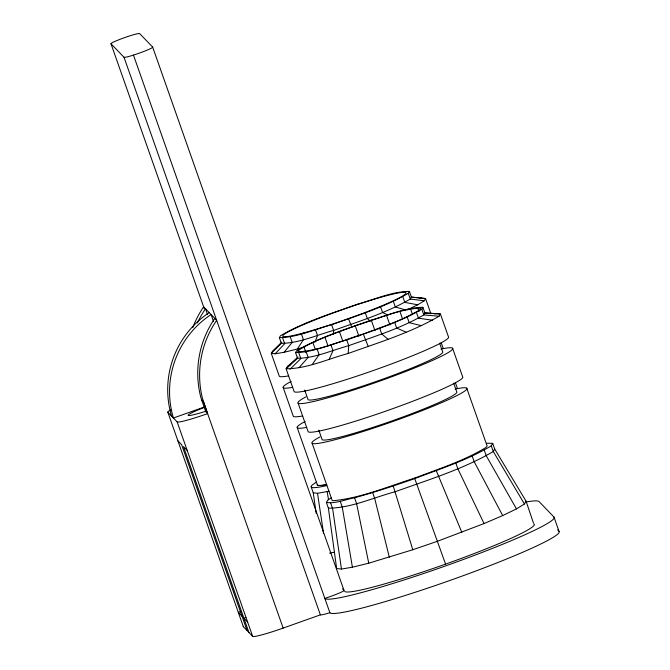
<?xml version="1.0" encoding="UTF-8"?>
<svg xmlns="http://www.w3.org/2000/svg" width="670" height="670" viewBox="0 0 670 670"><rect width="100%" height="100%" fill="white"/><g stroke="black" fill="none" stroke-linecap="round" stroke-linejoin="round"><path stroke-width="1" d="M333.467 334.255L333.643 330.444L331.633 324.724C314.439 329.33 297.338 337.479 279.365 337.621L280.487 335.703C304.389 321.751 331.198 313.627 357.127 304.297C374.312 299.691 391.422 291.542 409.395 291.4L411.405 297.12L410.283 299.038C386.381 312.991 359.572 321.114 333.643 330.444C316.458 335.05 299.348 343.199 281.375 343.341L271.258 353.375L279.315 376.247A81.933 6.574 -19.4 0 0 288.67 375.87M297.916 357.085L287.438 366.524L286.107 368.802C307.43 368.642 327.739 358.969 348.132 353.492L348.76 345.661L346.75 339.941C329.908 344.455 313.158 352.437 295.554 352.579L296.651 350.695C320.067 337.035 346.323 329.071 371.716 319.942C388.55 315.419 405.308 307.438 422.912 307.304L424.922 313.024L423.825 314.908C400.409 328.568 374.153 336.524 348.76 345.661C331.926 350.175 315.168 358.157 297.564 358.291L286.107 368.802L294.163 391.682A81.933 6.574 -19.4 0 0 376.331 369.446A81.933 6.574 -19.4 0 0 448.465 336.826L440.408 313.954L424.646 312.856M314.925 342.253L317.547 335.578L315.528 329.858M329.029 359.589L332.99 350.695L330.98 344.975M298.72 350.008L297.664 351.825C320.268 350.72 341.7 340.511 363.232 334.087C382.327 326.759 402.151 320.503 419.738 309.875L420.802 308.058C398.198 309.163 376.766 319.364 355.234 325.796C336.131 333.124 316.315 339.38 298.72 350.008L299.398 351.918M331.633 324.724C357.562 315.394 384.362 307.27 408.273 293.318L409.395 291.4M407.444 309.774L417.728 304.8L424.227 300.805L425.559 298.527L411.221 297.078M346.75 339.941C372.143 330.804 398.399 322.848 421.815 309.188L422.912 307.304M486.554 443.239L492.71 443.356L494.72 449.076L526.076 501.202L524.442 503.999L516.461 508.899L502.684 515.573L484.05 523.563L437.518 541.251L412.795 549.743L368.743 563.185L352.412 567.214L341.466 569.039L336.65 568.537L328.401 508.195L326.391 502.483L327.823 500.021L331.323 497.869M348.132 353.492C378.902 342.429 410.71 332.781 439.076 316.232L440.408 313.954L424.922 313.024M326.391 502.483C335.963 503.756 345.284 499.51 354.564 497.785C374.932 492.14 395.015 485.524 414.948 478.522C440.743 468.623 467.518 460.173 491.269 445.818L492.71 443.356M494.72 449.076L493.288 451.538C462.702 469.377 428.423 479.77 395.258 491.696C373.274 497.601 351.39 508.019 328.401 508.195M281.794 342.11L272.59 351.097L271.258 353.375L275.177 353.785L284.097 352.294L297.396 349.011L303.409 339.665L301.391 333.945M312.253 364.447L319.146 354.698L317.128 348.978M284.097 352.294L292.204 342.437L290.185 336.717M298.954 367.729L308.166 357.403L306.156 351.691M275.177 353.785L284.683 343.685L282.673 337.965M290.035 369.212L300.805 358.634L298.795 352.914M287.438 366.524L290.688 364.53M312.12 443.205L332.161 500.423A61.699 4.95 -19.4 0 0 334.129 500.632C361.808 497.735 388.139 486.47 414.579 478.129C438.574 468.925 463.489 461.06 485.591 447.702A82.184 6.591 -19.4 0 0 486.931 445.416L466.764 388.24M204.869 406.832L173.404 418.021A92.318 91.957 -44 0 1 211.083 314.54L213.487 321.374M241.259 611.341L238.311 612.397L242.037 616.249M245.865 617.48L243.897 618.184L247.615 622.036M170.733 409.906A30.41 2.437 -19.4 0 0 167.827 412.234L243.344 626.693L252.649 636.332A30.41 2.437 -19.4 0 0 283.15 628.083L320.377 614.851A15.209 1.223 -19.4 0 0 328.342 613.142L329.9 612.765A121.655 9.757 -19.4 0 0 451.898 579.759A121.655 9.757 -19.4 0 0 559.006 531.327L553.973 517.022L539.082 501.595A121.655 9.757 -19.4 0 0 526.997 501.83M297.396 349.011L304.306 347.018M311.257 487.132L313.267 492.852L317.513 493.296L329.071 491.219M419.654 298.443L421.631 298.116M434.503 313.87L436.488 313.543M329.565 553.11L334.539 552.281M439.076 316.232L423.825 314.908L421.815 309.188M411.405 297.12L425.559 298.527L430.927 313.778M526.076 501.202L533.462 523.086M533.797 524.041L534.132 524.074A100.584 8.065 -19.4 0 1 445.575 564.123A100.584 8.065 -19.4 0 1 344.707 591.409M424.227 300.805L410.283 299.038L408.273 293.318M432.586 320.227L418.465 318.2L416.447 312.48M417.728 304.8L404.814 302.404L402.796 296.684M421.363 325.662L409.203 322.689L407.184 316.969M405.576 309.959L395.35 306.986L393.34 301.266M406.179 332.169L396.665 328.057L394.655 322.337M387.821 315.026L382.562 312.463L380.543 306.751M388.072 339.296L381.724 333.945L379.714 328.225M370.259 321.173L367.302 318.476L365.284 312.756M553.973 517.022A121.655 9.757 -19.4 0 1 446.865 565.463A121.655 9.757 -19.4 0 1 324.866 598.461L326.859 597.715A15.209 1.223 -19.4 0 0 343.986 590.37L152.66 47.076L139.636 33.575A15.209 1.223 -19.4 0 0 120.709 39.053L117.351 40.376A15.209 1.223 -19.4 0 0 110.994 43.759L204.333 308.795M110.994 43.759L124.017 57.26L320.377 614.851M557.591 529.853L559.006 531.327M414.579 478.129L445.575 564.123M214.802 318.401A96.656 96.279 -44 0 0 200.548 396.288L201.561 399.755L203.42 401.682L283.15 628.083M167.827 412.234L177.131 421.874A30.41 2.437 -19.4 0 0 207.625 413.625L205.765 411.698L201.561 399.755M342.538 588.871L343.986 590.37M177.893 440.827L181.62 444.687L247.071 630.545M187.198 450.475L183.48 446.614L248.93 632.48M524.442 503.999L493.288 451.538L491.269 445.818M516.461 508.899L486.278 455.843L484.268 450.123M502.684 515.573L474.184 461.697L472.174 455.977M484.05 523.563L457.819 468.707L455.809 462.987M368.274 346.574L363.366 334.229M351.817 327.412L348.601 318.887M461.823 532.315L436.287 470.683M207.625 413.625L202.407 398.215A96.656 96.279 -44 0 1 216.661 320.327L203.638 306.827A96.656 96.279 -44 0 0 192.792 327.588M452.577 348.233L462.652 376.833A82.025 6.574 -19.4 0 1 390.434 409.487A82.025 6.574 -19.4 0 1 308.175 431.74L298.108 403.147M455.382 382.671L457.468 388.583M441.203 342.663L443.28 348.584M439.62 343.191L442.644 351.767A71.472 5.729 -19.4 0 1 379.714 380.225A71.472 5.729 -19.4 0 1 308.041 399.613L304.691 390.082M453.716 383.223L456.739 391.799A71.472 5.729 -19.4 0 1 393.818 420.257A71.472 5.729 -19.4 0 1 322.144 439.646L318.786 430.115M417.67 307.723L419.01 311.542M410.551 308.912L412.569 314.632M399.94 311.533L402.628 319.154M386.557 315.403L389.906 324.933M371.306 320.268L374.999 330.754M355.234 325.796L358.927 336.281M339.43 331.6L342.789 341.13M393.24 485.984L412.795 549.743M324.984 337.295L327.998 345.871M372.646 492.55L374.664 498.271L389.337 557.231M312.865 342.487L315.218 349.154M303.912 346.817L305.922 352.537M354.564 497.785L356.582 503.505L368.743 563.185M295.554 352.579L297.564 358.291M340.226 501.319L342.244 507.039L352.412 567.214M279.365 337.621L281.375 343.341M330.62 502.919L332.63 508.639L341.466 569.039M283.251 387.712L293.326 416.313A82.025 6.574 -19.4 0 0 302.689 415.936M297.262 427.778L317.404 484.971A82.117 6.583 -19.4 0 0 326.784 484.594M133.456 55.082L329.9 612.765M207.558 314.615L205.497 308.753A96.656 96.279 -44 0 0 197.416 322.923M177.131 421.874L252.649 636.332M327.153 491.688L328.56 499.837M317.513 493.296L323.51 533.161M313.267 492.852L316.148 513.279M152.66 47.076A15.209 1.223 -19.4 0 1 135.533 54.421L131.99 55.551A15.209 1.223 -19.4 0 1 124.017 57.26M243.344 626.693A30.41 2.437 -19.4 0 1 243.352 626.35M171.545 416.087A92.318 91.957 -44 0 1 209.216 312.614M205.698 411.288A27.37 2.194 -19.4 0 1 195.883 414.177L191.712 415.157A27.37 2.194 -19.4 0 1 188.906 414.378L191.411 412.938A27.37 2.194 -19.4 0 1 204.216 407.444M455.106 389.061A82.117 6.583 -19.4 0 1 393.349 421.329A82.117 6.583 -19.4 0 1 319.967 436.924M440.935 349.062A82.025 6.574 -19.4 0 1 379.245 381.289A82.025 6.574 -19.4 0 1 305.947 396.866M326.533 484.67A82.335 6.599 -19.4 0 1 317.128 485.046M326.784 485.608A88.574 7.102 -19.4 0 1 316.458 482.174M306.642 427.401A82.117 6.583 -19.4 0 1 305.11 421.489M292.623 387.344A82.025 6.574 -19.4 0 1 291.09 381.439M303.669 332.915A65.392 5.243 -19.4 0 0 404.889 294.44A65.392 5.243 -19.4 0 0 324.582 316.173A65.392 5.243 -19.4 0 0 303.669 332.915"/></g></svg>
